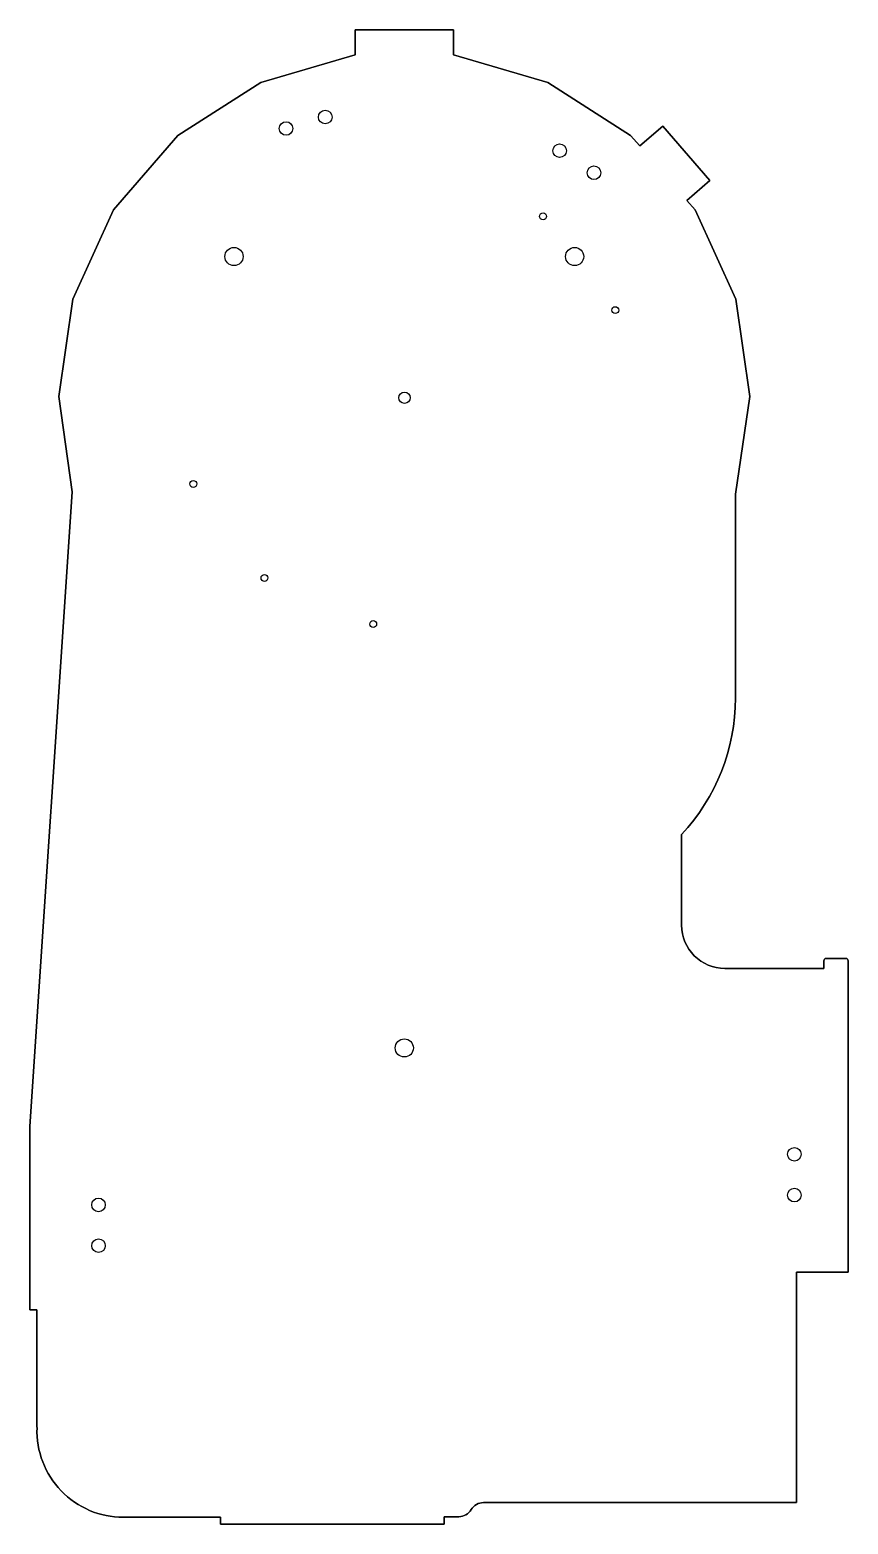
# Model space of a CAD drawing. Header units: millimetres. Extents: x -535 to -174, y -327 to 332.
import ezdxf

# ---------------------------------------------------------------- set-up
doc = ezdxf.new("R2010")
doc.units = ezdxf.units.MM
doc.layers.get('0').update_dxf_attribs({"linetype": 'CONTINUOUS'})

msp = doc.modelspace()

# ---------------------------------------------------------------- linework, layer by layer
for points in [[(-174.3, -215.9), (-197, -215.9), (-197, -317.6), (-335.08, -317.6, 0.265763), (-340.51, -320.71, -0.264134), (-345.98, -323.86), (-352.47, -323.86), (-352.47, -327.11), (-451.1, -327.11), (-451.1, -324.1), (-493.88, -324.1, -0.424893), (-531.95, -284.62, -0.012211), (-532, -282.6), (-532, -232.6), (-535.1, -232.6), (-535.1, -151.6), (-516.5, 128.39), (-522.4, 170.4), (-516.23, 213.34), (-498.21, 252.79), (-469.8, 285.58), (-433.31, 309.03), (-391.69, 321.25), (-391.69, 332.2), (-348.31, 332.2), (-348.31, 321.25), (-306.69, 309.03), (-270.2, 285.58), (-266.21, 280.97), (-256.03, 289.79), (-235.21, 265.76), (-245.39, 256.94), (-241.79, 252.79), (-223.77, 213.34), (-217.6, 170.4), (-223.96, 127.37), (-223.96, 37.34, -0.190185), (-247.7, -22.8), (-247.7, -62.9, 0.414214), (-228.7, -81.9), (-185, -81.9), (-185, -78.5, -0.414214), (-184, -77.5), (-175.3, -77.5, -0.414214), (-174.3, -78.5)], [(-197, -317.6), (-197, -215.9), (-174.3, -215.9), (-174.3, -78.5, 0.414214), (-175.3, -77.5), (-184, -77.5, 0.414214), (-185, -78.5), (-185, -81.9), (-228.7, -81.9, -0.414214), (-247.7, -62.9), (-247.7, -22.8, 0.190185), (-223.96, 37.34), (-223.96, 127.37), (-217.6, 170.4), (-223.77, 213.34), (-241.79, 252.79), (-245.39, 256.94), (-235.21, 265.76), (-256.03, 289.79), (-266.21, 280.97), (-270.2, 285.58), (-306.69, 309.03), (-348.31, 321.25), (-348.31, 332.2), (-391.69, 332.2), (-391.69, 321.25), (-433.31, 309.03), (-469.8, 285.58), (-498.21, 252.79), (-516.23, 213.34), (-522.4, 170.4), (-516.5, 128.39), (-535.1, -151.6), (-535.1, -232.6), (-532, -232.6), (-532, -282.6, 0.012211), (-531.95, -284.62, 0.424893), (-493.88, -324.1), (-451.1, -324.1), (-451.1, -327.11), (-352.47, -327.11), (-352.47, -323.86), (-345.98, -323.86, 0.264134), (-340.51, -320.71, -0.265763), (-335.08, -317.6)]]:
    msp.add_lwpolyline(points, format="xyb", close=True)
for centre, radius in [((-404.88, 293.75), 3), ((-404.88, 293.75), 3), ((-422.15, 288.68), 3), ((-422.15, 288.68), 3), ((-301.49, 278.88), 3), ((-301.49, 278.88), 3), ((-286.35, 269.15), 3), ((-286.35, 269.15), 3), ((-308.83, 249.93), 1.5), ((-308.83, 249.93), 1.5), ((-445.1, 232.2), 4), ((-445.1, 232.2), 4), ((-294.9, 232.2), 4), ((-294.9, 232.2), 4), ((-276.96, 208.57), 1.5), ((-276.96, 208.57), 1.5), ((-369.92, 169.9), 2.5), ((-369.92, 169.9), 2.5), ((-463.04, 131.85), 1.5), ((-463.04, 131.85), 1.5), ((-431.67, 90.38), 1.5), ((-431.67, 90.38), 1.5), ((-383.69, 70.03), 1.5), ((-383.69, 70.03), 1.5), ((-370, -117), 4), ((-370, -117), 4), ((-198, -163.93), 3), ((-198, -163.93), 3), ((-504.86, -186.25), 3), ((-504.86, -186.25), 3), ((-198, -181.93), 3), ((-198, -181.93), 3), ((-504.84, -204.25), 3), ((-504.84, -204.25), 3)]:
    msp.add_circle(centre, radius)

doc.saveas('drawing.dxf')
